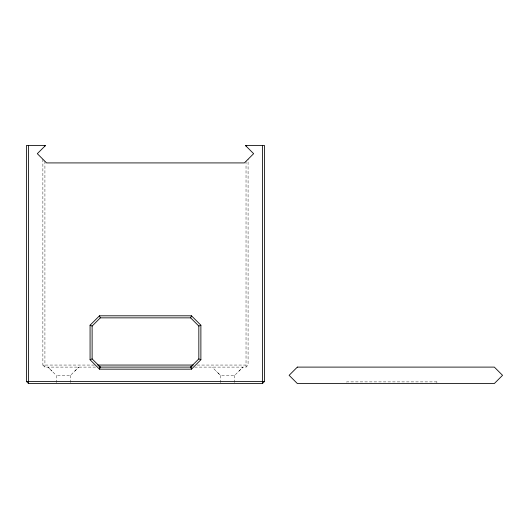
<?xml version="1.0" encoding="UTF-8"?>
<svg xmlns="http://www.w3.org/2000/svg" width="529" height="529" viewBox="0 0 529 529"><rect width="100%" height="100%" fill="white"/><g stroke="black" fill="none" stroke-linecap="round" stroke-linejoin="round"><path stroke-width="0.4" stroke-dasharray="2.65 1.98" d="M56.206 382.705L56.213 375.319L48 367.106L52.1 371.213M220.381 382.705L220.388 375.319L212.169 367.106M74.675 371.213L78.781 367.106L70.562 375.319L56.206 375.319M238.85 371.213L242.95 367.106L234.737 375.319L220.381 375.319L216.275 371.213M194.698 367.106L246.031 367.106L248.081 365.056L248.081 159.242M42.869 159.242L42.869 365.056L95.372 365.056M197.205 365.056L248.081 365.056M42.869 365.056L44.919 367.106L96.252 367.106M436.881 381.885L346.588 381.885L346.588 382.705M234.737 375.319L234.744 382.705M70.562 375.319L70.569 382.705M436.881 381.885L436.881 382.705M246.031 161.292L246.031 367.106M44.919 161.292L44.919 367.106"/><path stroke-width="0.79" d="M99.478 369.163L100.325 367.106L92.119 358.9L92.119 326.062L100.325 317.856L190.625 317.856L198.831 326.062L198.831 358.9L190.625 367.106L191.472 369.163L200.881 359.746L200.881 325.216L191.472 315.806L99.478 315.806L90.069 325.216L90.069 359.746L99.478 369.163L191.472 369.163M190.625 317.856L191.472 315.806M262.45 383.525L264.5 381.475L264.5 145.475L245.43 145.475L253.636 153.681L244.405 162.919L46.545 162.919L37.314 153.681L45.52 145.475L26.45 145.475L26.45 381.475L28.5 383.525L262.45 383.525L262.45 145.475M90.069 359.746L92.119 358.9M198.831 326.062L200.881 325.216M190.625 367.106L192.04 366.524M97.667 365.056L193.283 365.056M99.32 367.106L191.63 367.106M26.45 381.475L264.5 381.475M198.831 358.9L200.881 359.746M90.069 325.216L92.119 326.062M98.91 366.524L100.325 367.106M99.478 315.806L100.325 317.856M246.031 145.475L246.031 146.077M44.919 145.475L44.919 146.077M28.5 145.475L28.5 383.525M297.338 367.106L289.125 375.319L297.338 383.525L494.344 383.525L502.55 375.319L494.344 367.106L297.338 367.106"/></g></svg>
